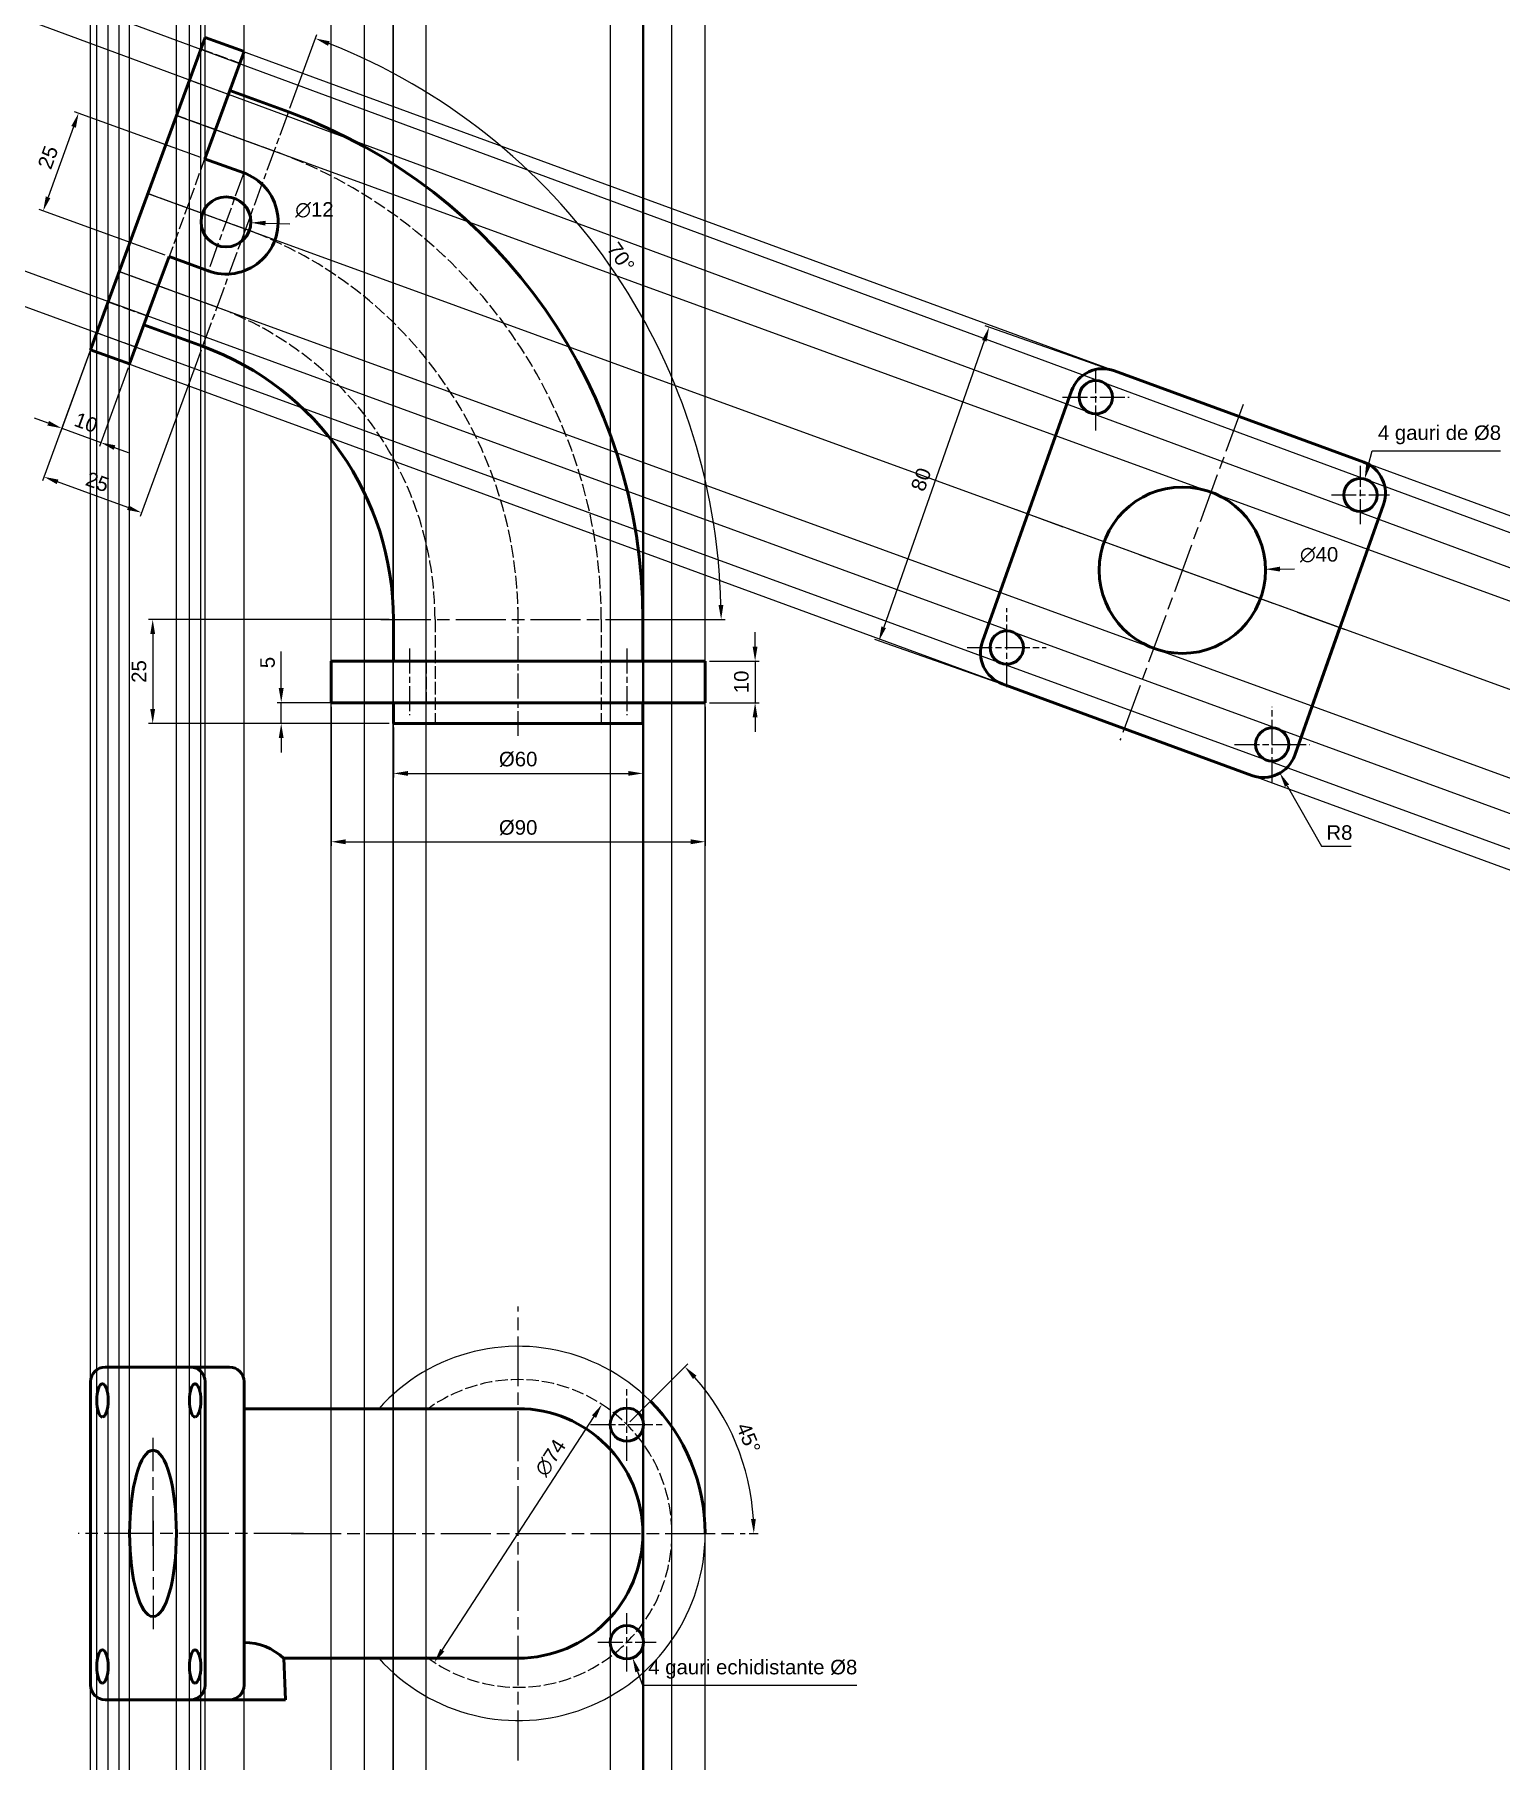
# Model space of a CAD drawing. Header units: millimetres. Extents: x 2642 to 2995, y 945 to 1361.
import ezdxf

# ---------------------------------------------------------------- set-up
doc = ezdxf.new("R2010")
doc.units = ezdxf.units.MM
for name, pattern in [('AM_ISO02W050', [7.5, 6, -1.5]), ('AM_ISO02W050x2', [3.75, 3, -0.75]), ('AM_ISO08W050', [18, 12, -1.5, 3, -1.5]), ('AM_ISO08W050x2', [9, 6, -0.75, 1.5, -0.75]), ('Amconstr', [9999, 9999, 0])]:
    doc.linetypes.add(name, pattern=pattern)
for name, color, linetype, lineweight in [('AM_0', 7, 'Continuous', 50), ('AM_3', 6, 'AM_ISO02W050', 25), ('AM_5', 3, 'Continuous', 25), ('AM_7', 4, 'AM_ISO08W050', 25), ('AM_CL', 1, 'Amconstr', 25)]:
    doc.layers.add(name, color=color, linetype=linetype, lineweight=lineweight)
doc.styles.get("Standard").update_dxf_attribs({"font": 'arial.ttf'})
doc.dimstyles.new('AM_ISO$0', dxfattribs={"dimtxt": 3.5, "dimasz": 3.5, "dimexe": 1, "dimexo": 1, "dimgap": 1.5, "dimtad": 1, "dimdsep": 46, "dimtxsty": 'Standard', "dimcen": 0, "dimclrd": 256, "dimclre": 256, "dimclrt": 2, "dimadec": 0, "dimazin": 2, "dimtp": 0.1, "dimtm": 0.1, "dimtfac": 0.71, "dimtdec": 3, "dimtmove": 0, "dimatfit": 3, "dimfxl": 1, "dimlwd": -1, "dimlwe": -1, "dimarcsym": 1})
doc.dimstyles.new('AM_ISO$2', dxfattribs={"dimtxt": 3.5, "dimasz": 3.5, "dimexe": 1, "dimexo": 1, "dimgap": 1.5, "dimtad": 1, "dimdsep": 46, "dimtxsty": 'Standard', "dimcen": 0, "dimclrd": 256, "dimclre": 256, "dimclrt": 2, "dimadec": 0, "dimazin": 2, "dimtp": 0.1, "dimtm": 0.1, "dimtfac": 0.71, "dimtdec": 3, "dimtmove": 0, "dimatfit": 3, "dimfxl": 1, "dimlwd": -1, "dimlwe": -1, "dimarcsym": 1})
doc.dimstyles.new('AM_ISO$3', dxfattribs={"dimtxt": 3.5, "dimasz": 3.5, "dimexe": 1, "dimexo": 1, "dimgap": 1.5, "dimtad": 1, "dimtoh": 1, "dimdsep": 46, "dimtxsty": 'Standard', "dimcen": 0, "dimclrd": 256, "dimclre": 256, "dimclrt": 2, "dimadec": 0, "dimazin": 2, "dimtp": 0.1, "dimtm": 0.1, "dimtfac": 0.71, "dimtdec": 3, "dimtofl": 0, "dimtmove": 0, "dimatfit": 0, "dimfxl": 1, "dimlwd": -1, "dimlwe": -1, "dimarcsym": 1})
doc.dimstyles.new('AM_ISO$4', dxfattribs={"dimtxt": 3.5, "dimasz": 3.5, "dimexe": 1, "dimexo": 1, "dimgap": 1.5, "dimtad": 1, "dimtoh": 1, "dimdsep": 46, "dimtxsty": 'Standard', "dimcen": 0, "dimclrd": 256, "dimclre": 256, "dimclrt": 2, "dimadec": 0, "dimazin": 2, "dimtp": 0.1, "dimtm": 0.1, "dimtfac": 0.71, "dimtdec": 3, "dimtofl": 0, "dimtmove": 0, "dimatfit": 0, "dimfxl": 1, "dimlwd": -1, "dimlwe": -1, "dimarcsym": 1})

# ---------------------------------------------------------------- blocks, each defined once
blk = doc.blocks.new('*D4')
at = {"layer": 'AM_5', "linetype": 'ByBlock', "transparency": 16777216}
for p, q in [((2943.69, 1179.87), (2951.97, 1165.3)), ((2951.97, 1165.3), (2959.13, 1165.3))]:
    blk.add_line(p, q, dxfattribs=at)
at = {"layer": 'AM_5', "transparency": 16777216}
blk.add_solid([(2944.2, 1180.16), (2943.19, 1179.58), (2941.96, 1182.91)], dxfattribs=at)
at = {"layer": 'Defpoints', "color": 0, "transparency": 16777216}
for p in [(2938.01, 1189.87), (2941.96, 1182.91)]:
    blk.add_point(p, dxfattribs=at)
at = {"layer": 'AM_5', "color": 2, "transparency": 16777216, "insert": (2956.3, 1168.59), "char_height": 3.5, "attachment_point": 5}
blk.add_mtext('R8', dxfattribs=at)
blk = doc.blocks.new('*D5')
at = {"layer": 'AM_5', "linetype": 'ByBlock', "transparency": 16777216}
for p, q in [((2870.87, 1286.86), (2846.66, 1218)), ((2908.9, 1277.2), (2871.09, 1290.5)), ((2882.37, 1201.73), (2844.55, 1215.03))]:
    blk.add_line(p, q, dxfattribs=at)
at = {"layer": 'AM_5', "transparency": 16777216}
for points in [[(2870.32, 1287.06), (2871.42, 1286.67), (2872.03, 1290.16)], [(2846.11, 1218.19), (2847.21, 1217.8), (2845.5, 1214.7)]]:
    blk.add_solid(points, dxfattribs=at)
at = {"layer": 'Defpoints', "color": 0, "transparency": 16777216}
for p in [(2909.85, 1276.87), (2845.5, 1214.7), (2883.31, 1201.4)]:
    blk.add_point(p, dxfattribs=at)
at = {"layer": 'AM_5', "color": 2, "transparency": 16777216, "insert": (2855.66, 1253.52), "char_height": 3.5, "attachment_point": 5, "rotation": 70.6269}
blk.add_mtext('80', dxfattribs=at)
blk = doc.blocks.new('*D6')
at = {"layer": 'AM_5', "linetype": 'ByBlock', "transparency": 16777216}
blk.add_line((2942, 1231.97), (2945.5, 1232.01), dxfattribs=at)
at = {"layer": 'AM_5', "transparency": 16777216}
blk.add_solid([(2941.99, 1232.56), (2942.01, 1231.39), (2938.5, 1231.93)], dxfattribs=at)
at = {"layer": 'Defpoints', "color": 0, "transparency": 16777216}
for p in [(2898.5, 1231.48), (2938.5, 1231.93)]:
    blk.add_point(p, dxfattribs=at)
at = {"layer": 'AM_5', "color": 2, "transparency": 16777216, "insert": (2951.4, 1235.4), "char_height": 3.5, "attachment_point": 5}
blk.add_mtext('∅40', dxfattribs=at)
blk = doc.blocks.new('*D7')
at = {"layer": 'AM_5', "linetype": 'ByBlock', "transparency": 16777216}
for p, q in [((2963.29, 1257.04), (2964.19, 1260.42)), ((2964.19, 1260.42), (2995.04, 1260.42))]:
    blk.add_line(p, q, dxfattribs=at)
at = {"layer": 'AM_5', "transparency": 16777216}
blk.add_solid([(2962.72, 1257.19), (2963.85, 1256.89), (2962.38, 1253.65)], dxfattribs=at)
at = {"layer": 'Defpoints', "color": 0, "transparency": 16777216}
for p in [(2962.38, 1253.65), (2960.32, 1245.92)]:
    blk.add_point(p, dxfattribs=at)
at = {"layer": 'AM_5', "color": 2, "transparency": 16777216, "insert": (2980.37, 1264.25), "char_height": 3.5, "attachment_point": 5}
blk.add_mtext('4 gauri de %%C8', dxfattribs=at)
blk = doc.blocks.new('*D9')
at = {"layer": 'AM_5', "linetype": 'ByBlock', "transparency": 16777216}
blk.add_line((2697.94, 1315.15), (2703.81, 1314.96), dxfattribs=at)
at = {"layer": 'AM_5', "transparency": 16777216}
blk.add_solid([(2697.96, 1315.73), (2697.93, 1314.57), (2694.45, 1315.27)], dxfattribs=at)
at = {"layer": 'Defpoints', "color": 0, "transparency": 16777216}
for p in [(2682.45, 1315.66), (2694.45, 1315.27)]:
    blk.add_point(p, dxfattribs=at)
at = {"layer": 'AM_5', "color": 2, "transparency": 16777216, "insert": (2709.71, 1318.34), "char_height": 3.5, "attachment_point": 5}
blk.add_mtext('∅12', dxfattribs=at)
blk = doc.blocks.new('*D10')
at = {"layer": 'AM_5', "linetype": 'ByBlock', "transparency": 16777216}
for p, q in [((2682.37, 1330.95), (2652.04, 1341.95)), ((2651.79, 1338.32), (2645.65, 1321.4)), ((2673.84, 1307.45), (2643.52, 1318.45))]:
    blk.add_line(p, q, dxfattribs=at)
at = {"layer": 'AM_5', "transparency": 16777216}
for points in [[(2651.24, 1338.52), (2652.34, 1338.12), (2652.98, 1341.61)], [(2645.1, 1321.6), (2646.2, 1321.2), (2644.46, 1318.11)]]:
    blk.add_solid(points, dxfattribs=at)
at = {"layer": 'Defpoints', "color": 0, "transparency": 16777216}
for p in [(2683.31, 1330.61), (2644.46, 1318.11), (2674.78, 1307.11)]:
    blk.add_point(p, dxfattribs=at)
at = {"layer": 'AM_5', "color": 2, "transparency": 16777216, "insert": (2645.63, 1330.98), "char_height": 3.5, "attachment_point": 5, "rotation": 70.0632}
blk.add_mtext('25', dxfattribs=at)
blk = doc.blocks.new('*D11')
at = {"layer": 'AM_5', "linetype": 'ByBlock', "transparency": 16777216}
for p, q in [((2655.53, 1283.79), (2648.61, 1264.9)), ((2664.92, 1280.35), (2658, 1261.46)), ((2645.67, 1267.04), (2642.38, 1268.24)), ((2648.95, 1265.84), (2658.34, 1262.4)), ((2661.63, 1261.19), (2664.92, 1259.99))]:
    blk.add_line(p, q, dxfattribs=at)
at = {"layer": 'AM_5', "transparency": 16777216}
for points in [[(2645.87, 1267.59), (2645.47, 1266.49), (2648.95, 1265.84)], [(2661.83, 1261.74), (2661.43, 1260.64), (2658.34, 1262.4)]]:
    blk.add_solid(points, dxfattribs=at)
at = {"layer": 'Defpoints', "color": 0, "transparency": 16777216}
for p in [(2655.87, 1284.73), (2665.26, 1281.29), (2658.34, 1262.4)]:
    blk.add_point(p, dxfattribs=at)
at = {"layer": 'AM_5', "color": 2, "transparency": 16777216, "insert": (2654.78, 1267.2), "char_height": 3.5, "attachment_point": 5, "rotation": 339.8781}
blk.add_mtext('10', dxfattribs=at)
blk = doc.blocks.new('*D12')
at = {"layer": 'AM_5', "linetype": 'ByBlock', "transparency": 16777216}
for p, q in [((2658.99, 1293.24), (2644.31, 1253.21)), ((2682.46, 1284.63), (2667.78, 1244.6)), ((2664.84, 1246.75), (2647.94, 1252.94))]:
    blk.add_line(p, q, dxfattribs=at)
at = {"layer": 'AM_5', "transparency": 16777216}
for points in [[(2648.14, 1253.49), (2647.74, 1252.4), (2644.66, 1254.15)], [(2665.04, 1247.29), (2664.64, 1246.2), (2668.13, 1245.54)]]:
    blk.add_solid(points, dxfattribs=at)
at = {"layer": 'Defpoints', "color": 0, "transparency": 16777216}
for p in [(2659.34, 1294.18), (2682.81, 1285.57), (2644.66, 1254.15)]:
    blk.add_point(p, dxfattribs=at)
at = {"layer": 'AM_5', "color": 2, "transparency": 16777216, "insert": (2657.52, 1252.93), "char_height": 3.5, "attachment_point": 5, "rotation": 339.8573}
blk.add_mtext('25', dxfattribs=at)
blk = doc.blocks.new('*D13')
at = {"layer": 'AM_5', "linetype": 'ByBlock', "transparency": 16777216}
for p, q in [((2703.79, 1342.84), (2710.27, 1360.53)), ((2789.73, 1219.84), (2808.56, 1219.84))]:
    blk.add_line(p, q, dxfattribs=at)
blk.add_arc((2658.73, 1219.84), 148.83, 1.3474, 68.5306, dxfattribs=at)
at = {"layer": 'AM_5', "transparency": 16777216}
for points in [[(2712.99, 1357.8), (2713.41, 1358.89), (2709.93, 1359.59)], [(2808.1, 1223.35), (2806.93, 1223.33), (2807.56, 1219.84)]]:
    blk.add_solid(points, dxfattribs=at)
at = {"layer": 'Defpoints', "color": 0, "transparency": 16777216}
for p in [(2703.45, 1341.9), (2795.43, 1278.69), (2658.73, 1219.84), (2788.73, 1219.84)]:
    blk.add_point(p, dxfattribs=at)
at = {"layer": 'AM_5', "color": 2, "transparency": 16777216, "insert": (2783.43, 1306.96), "char_height": 3.5, "attachment_point": 5, "rotation": 304.939}
blk.add_mtext('70°', dxfattribs=at)
blk = doc.blocks.new('*D14')
at = {"layer": 'AM_5', "linetype": 'ByBlock', "transparency": 16777216}
for p, q in [((2728.73, 1193.84), (2728.73, 1181.84)), ((2788.73, 1193.84), (2788.73, 1181.84)), ((2732.23, 1182.84), (2785.23, 1182.84))]:
    blk.add_line(p, q, dxfattribs=at)
at = {"layer": 'AM_5', "transparency": 16777216}
for points in [[(2732.23, 1183.42), (2732.23, 1182.26), (2728.73, 1182.84)], [(2785.23, 1183.42), (2785.23, 1182.26), (2788.73, 1182.84)]]:
    blk.add_solid(points, dxfattribs=at)
at = {"layer": 'Defpoints', "color": 0, "transparency": 16777216}
for p in [(2728.73, 1194.84), (2788.73, 1194.84), (2788.73, 1182.84)]:
    blk.add_point(p, dxfattribs=at)
at = {"layer": 'AM_5', "color": 2, "transparency": 16777216, "insert": (2758.73, 1186.22), "char_height": 3.5, "attachment_point": 5}
blk.add_mtext('%%C60', dxfattribs=at)
blk = doc.blocks.new('*D15')
at = {"layer": 'AM_5', "linetype": 'ByBlock', "transparency": 16777216}
for p, q in [((2713.73, 1198.84), (2713.73, 1165.4)), ((2803.73, 1198.84), (2803.73, 1165.4)), ((2717.23, 1166.4), (2800.23, 1166.4))]:
    blk.add_line(p, q, dxfattribs=at)
at = {"layer": 'AM_5', "transparency": 16777216}
for points in [[(2717.23, 1166.98), (2717.23, 1165.81), (2713.73, 1166.4)], [(2800.23, 1166.98), (2800.23, 1165.81), (2803.73, 1166.4)]]:
    blk.add_solid(points, dxfattribs=at)
at = {"layer": 'Defpoints', "color": 0, "transparency": 16777216}
for p in [(2713.73, 1199.84), (2803.73, 1199.84), (2803.73, 1166.4)]:
    blk.add_point(p, dxfattribs=at)
at = {"layer": 'AM_5', "color": 2, "transparency": 16777216, "insert": (2758.73, 1169.78), "char_height": 3.5, "attachment_point": 5}
blk.add_mtext('%%C90', dxfattribs=at)
blk = doc.blocks.new('*D16')
at = {"layer": 'AM_5', "linetype": 'ByBlock', "transparency": 16777216}
for p, q in [((2701.73, 1203.34), (2701.73, 1212.16)), ((2727.56, 1199.84), (2700.73, 1199.84)), ((2701.73, 1194.84), (2701.73, 1199.84)), ((2727.73, 1194.84), (2700.73, 1194.84)), ((2701.73, 1191.34), (2701.73, 1187.84))]:
    blk.add_line(p, q, dxfattribs=at)
at = {"layer": 'AM_5', "transparency": 16777216}
for points in [[(2701.14, 1203.34), (2702.31, 1203.34), (2701.73, 1199.84)], [(2701.14, 1191.34), (2702.31, 1191.34), (2701.73, 1194.84)]]:
    blk.add_solid(points, dxfattribs=at)
at = {"layer": 'Defpoints', "color": 0, "transparency": 16777216}
for p in [(2701.73, 1199.84), (2728.56, 1199.84), (2728.73, 1194.84)]:
    blk.add_point(p, dxfattribs=at)
at = {"layer": 'AM_5', "color": 2, "transparency": 16777216, "insert": (2698.45, 1209.5), "char_height": 3.5, "attachment_point": 5, "rotation": 90}
blk.add_mtext('5', dxfattribs=at)
blk = doc.blocks.new('*D17')
at = {"layer": 'AM_5', "linetype": 'ByBlock', "transparency": 16777216}
for p, q in [((2815.73, 1213.34), (2815.73, 1216.84)), ((2804.73, 1209.84), (2816.73, 1209.84)), ((2815.73, 1209.84), (2815.73, 1199.84)), ((2804.73, 1199.84), (2816.73, 1199.84)), ((2815.73, 1196.34), (2815.73, 1192.84))]:
    blk.add_line(p, q, dxfattribs=at)
at = {"layer": 'AM_5', "transparency": 16777216}
for points in [[(2815.14, 1213.34), (2816.31, 1213.34), (2815.73, 1209.84)], [(2815.14, 1196.34), (2816.31, 1196.34), (2815.73, 1199.84)]]:
    blk.add_solid(points, dxfattribs=at)
at = {"layer": 'Defpoints', "color": 0, "transparency": 16777216}
for p in [(2803.73, 1209.84), (2803.73, 1199.84), (2815.73, 1199.84)]:
    blk.add_point(p, dxfattribs=at)
at = {"layer": 'AM_5', "color": 2, "transparency": 16777216, "insert": (2812.44, 1204.84), "char_height": 3.5, "attachment_point": 5, "rotation": 90}
blk.add_mtext('10', dxfattribs=at)
blk = doc.blocks.new('*D18')
at = {"layer": 'AM_5', "linetype": 'ByBlock', "transparency": 16777216}
for p, q in [((2727.73, 1219.84), (2669.81, 1219.84)), ((2670.81, 1216.34), (2670.81, 1198.34)), ((2727.73, 1194.84), (2669.81, 1194.84))]:
    blk.add_line(p, q, dxfattribs=at)
at = {"layer": 'AM_5', "transparency": 16777216}
for points in [[(2670.22, 1216.34), (2671.39, 1216.34), (2670.81, 1219.84)], [(2670.22, 1198.34), (2671.39, 1198.34), (2670.81, 1194.84)]]:
    blk.add_solid(points, dxfattribs=at)
at = {"layer": 'Defpoints', "color": 0, "transparency": 16777216}
for p in [(2728.73, 1219.84), (2670.81, 1194.84), (2728.73, 1194.84)]:
    blk.add_point(p, dxfattribs=at)
at = {"layer": 'AM_5', "color": 2, "transparency": 16777216, "insert": (2667.52, 1207.34), "char_height": 3.5, "attachment_point": 5, "rotation": 90}
blk.add_mtext('25', dxfattribs=at)
blk = doc.blocks.new('*D19')
at = {"layer": 'AM_5', "linetype": 'ByBlock', "transparency": 16777216}
blk.add_line((2740.47, 971.97), (2776.98, 1028.15), dxfattribs=at)
at = {"layer": 'AM_5', "transparency": 16777216}
for points in [[(2776.49, 1028.47), (2777.47, 1027.84), (2778.89, 1031.09)], [(2739.98, 972.29), (2740.96, 971.66), (2738.57, 969.04)]]:
    blk.add_solid(points, dxfattribs=at)
at = {"layer": 'Defpoints', "color": 0, "transparency": 16777216}
for p in [(2778.89, 1031.09), (2738.57, 969.04)]:
    blk.add_point(p, dxfattribs=at)
at = {"layer": 'AM_5', "color": 2, "transparency": 16777216, "insert": (2766.51, 1018.26), "char_height": 3.5, "attachment_point": 5, "rotation": 56.9836}
blk.add_mtext('∅74', dxfattribs=at)
blk = doc.blocks.new('*D20')
at = {"layer": 'AM_5', "linetype": 'ByBlock', "transparency": 16777216}
for p, q in [((2785.6, 1026.93), (2799.53, 1040.87)), ((2814.33, 1000.06), (2816.43, 1000.06))]:
    blk.add_line(p, q, dxfattribs=at)
blk.add_arc((2758.73, 1000.06), 56.7, 3.5372, 41.4628, dxfattribs=at)
at = {"layer": 'AM_5', "transparency": 16777216}
for points in [[(2800.79, 1037.21), (2801.64, 1038.01), (2798.82, 1040.16)], [(2815.9, 1003.58), (2814.74, 1003.54), (2815.43, 1000.06)]]:
    blk.add_solid(points, dxfattribs=at)
at = {"layer": 'Defpoints', "color": 0, "transparency": 16777216}
for p in [(2784.89, 1026.23), (2813.5, 1014.74), (2704.13, 1000.06), (2758.73, 1000.06), (2813.33, 1000.06)]:
    blk.add_point(p, dxfattribs=at)
at = {"layer": 'AM_5', "color": 2, "transparency": 16777216, "insert": (2814.14, 1023.02), "char_height": 3.5, "attachment_point": 5, "rotation": 292.5}
blk.add_mtext('45°', dxfattribs=at)
blk = doc.blocks.new('*D21')
at = {"layer": 'AM_5', "linetype": 'ByBlock', "transparency": 16777216}
for p, q in [((2787.46, 966.86), (2788.67, 963.57)), ((2788.67, 963.57), (2840.17, 963.57))]:
    blk.add_line(p, q, dxfattribs=at)
at = {"layer": 'AM_5', "transparency": 16777216}
blk.add_solid([(2788.01, 967.06), (2786.92, 966.66), (2786.26, 970.14)], dxfattribs=at)
at = {"layer": 'Defpoints', "color": 0, "transparency": 16777216}
for p in [(2783.52, 977.66), (2786.26, 970.14)]:
    blk.add_point(p, dxfattribs=at)
at = {"layer": 'AM_5', "color": 2, "transparency": 16777216, "insert": (2815.17, 967.4), "char_height": 3.5, "attachment_point": 5}
blk.add_mtext('4 gauri echidistante %%C8', dxfattribs=at)

msp = doc.modelspace()

# ---------------------------------------------------------------- linework, layer by layer
msp.add_arc((2758.726, 1000.064), 45, 221.81031, 138.18969)
at = {"layer": 'AM_0'}
for p, q in [((2683.396, 1359.844), (2655.875, 1284.727)), ((2692.793, 1356.424), (2683.396, 1359.844)), ((2692.793, 1356.424), (2683.333, 1330.603)), ((2689.353, 1347.034), (2692.793, 1356.424)), ((2689.353, 1347.034), (2683.333, 1330.603)), ((2703.448, 1341.904), (2689.353, 1347.034)), ((2683.308, 1330.612), (2692.729, 1327.259)), ((2674.783, 1307.11), (2672.152, 1300.086)), ((2674.783, 1307.11), (2684.17, 1303.663)), ((2672.152, 1300.086), (2665.272, 1281.307)), ((2672.152, 1300.086), (2668.712, 1290.697)), ((2682.807, 1285.566), (2668.712, 1290.697)), ((2665.272, 1281.307), (2655.875, 1284.727)), ((2962.128, 1257.706), (2902.157, 1279.687)), ((2891.868, 1274.859), (2870.397, 1214.569)), ((2892.055, 1275.385), (2892.073, 1275.378)), ((2945.552, 1187.196), (2966.916, 1247.524)), ((2728.726, 1209.839), (2728.726, 1219.839)), ((2788.726, 1209.839), (2788.726, 1219.839)), ((2956.426, 1217.902), (2945.744, 1187.738)), ((2803.726, 1209.839), (2713.726, 1209.839)), ((2713.726, 1209.839), (2713.726, 1199.839)), ((2803.726, 1199.839), (2803.726, 1209.839)), ((2875.181, 1204.374), (2935.258, 1182.355)), ((2713.726, 1199.839), (2803.726, 1199.839)), ((2728.726, 1199.839), (2728.726, 1194.839)), ((2788.726, 1194.839), (2788.726, 1199.839)), ((2728.726, 1194.839), (2788.726, 1194.839)), ((2683.396, 1040.064), (2659.375, 1040.064)), ((2689.293, 1040.064), (2683.396, 1040.064)), ((2655.875, 1036.564), (2655.875, 963.564)), ((2683.396, 1036.564), (2683.396, 963.564)), ((2692.793, 1000.064), (2692.793, 1036.564)), ((2692.793, 1030.064), (2692.793, 1036.564)), ((2692.793, 1036.564), (2692.793, 1034.013)), ((2655.875, 1000.064), (2655.875, 1032.064)), ((2758.726, 1030.064), (2692.793, 1030.064)), ((2655.875, 1000.064), (2655.875, 968.064)), ((2692.793, 1000.064), (2692.793, 963.564)), ((2758.726, 970.064), (2702.27, 970.064)), ((2702.793, 960.064), (2702.362, 970.064)), ((2659.375, 960.064), (2683.396, 960.064)), ((2683.396, 960.064), (2692.793, 960.064)), ((2692.793, 960.064), (2702.793, 960.064))]:
    msp.add_line(p, q, dxfattribs=at)
for centre, radius in [((2688.45, 1315.461), 6), ((2897.683, 1273.304), 4), ((2961.352, 1249.789), 4), ((2918.5, 1231.706), 20), ((2876.266, 1213.098), 4), ((2940.107, 1189.793), 4), ((2784.889, 1026.227), 4), ((2784.889, 973.901), 4)]:
    msp.add_circle(centre, radius, dxfattribs=at)
for centre, radius, start, end in [((2658.726, 1219.839), 130, 0, 69.87805), ((2688.45, 1315.461), 12.55, 249.6068, 70.75656), ((2658.726, 1219.839), 70, 0, 69.87805), ((2899.404, 1272.175), 8, 69.87074, 160.39827), ((2959.375, 1250.194), 8, 340.49902, 69.87074), ((2877.934, 1211.885), 8, 160.39827, 249.87175), ((2938.011, 1189.866), 8, 249.87175, 340.49902), ((2659.375, 1036.564), 3.5, 90, 180), ((2679.896, 1036.564), 3.5, 0, 90), ((2689.293, 1036.564), 3.5, 0, 90), ((2758.726, 1000.064), 30, 270, 90), ((2758.726, 1000.064), 45, 0, 45), ((2692.793, 960.064), 13.777, 45.98789, 90), ((2692.793, 960.064), 13.777, 139.06691, 139.33276), ((2659.375, 963.564), 3.5, 180, 270), ((2679.896, 963.564), 3.5, 270, 0), ((2689.293, 963.564), 3.5, 270, 0)]:
    msp.add_arc(centre, radius, start, end, dxfattribs=at)
for centre, major_axis, ratio in [((2658.727, 1032.064), (0, -4), 0.3440196), ((2681.009, 1032.064), (0, -4), 0.3440205), ((2670.894, 1000.064), (0, -20), 0.2811059), ((2658.727, 968.064), (0, -4), 0.3440196), ((2681.009, 968.064), (0, -4), 0.3440205)]:
    msp.add_ellipse(centre, major_axis=major_axis, ratio=ratio, dxfattribs=at)
at = {"layer": 'AM_3', "linetype": 'AM_ISO02W050x2'}
for p, q in [((2682.385, 1357.084), (2691.766, 1353.619)), ((2689.014, 1346.108), (2679.633, 1349.572)), ((2700.008, 1332.514), (2676.516, 1341.065)), ((2683.308, 1330.612), (2674.783, 1307.11)), ((2686.248, 1294.956), (2662.755, 1303.506)), ((2660.103, 1296.268), (2669.497, 1292.839)), ((2666.745, 1285.327), (2657.351, 1288.756)), ((2738.726, 1219.839), (2738.726, 1194.839)), ((2778.726, 1219.839), (2778.726, 1194.839)), ((2728.563, 1209.839), (2728.563, 1199.839)), ((2736.563, 1209.839), (2736.563, 1199.839)), ((2780.889, 1209.839), (2780.889, 1199.839)), ((2788.889, 1209.839), (2788.889, 1199.839))]:
    msp.add_line(p, q, dxfattribs=at)
for centre, radius, start, end in [((2658.726, 1219.839), 120, 0, 69.87805), ((2658.726, 1219.839), 80, 0, 69.87805), ((2758.726, 1000.064), 37, 233.20178, 126.79822), ((2758.726, 1000.064), 37, 215.39138, 215.82477)]:
    msp.add_arc(centre, radius, start, end, dxfattribs=at)
at = {"layer": 'AM_7', "linetype": 'AM_ISO08W050x2'}
for p, q in [((2703.448, 1341.904), (2682.807, 1285.566)), ((2692.729, 1327.259), (2684.17, 1303.663)), ((2897.683, 1265.289), (2897.683, 1281.32)), ((2889.667, 1273.304), (2905.699, 1273.304)), ((2961.352, 1242.789), (2961.352, 1256.789)), ((2954.352, 1249.789), (2968.352, 1249.789)), ((2758.726, 1209.839), (2758.726, 1222.839)), ((2876.266, 1203.612), (2876.266, 1222.584)), ((2732.563, 1212.839), (2732.563, 1196.839)), ((2758.726, 1191.839), (2758.726, 1212.839)), ((2784.889, 1212.839), (2784.889, 1196.839)), ((2866.78, 1213.098), (2885.752, 1213.098)), ((2940.107, 1180.76), (2940.107, 1198.826)), ((2931.074, 1189.793), (2949.14, 1189.793)), ((2784.889, 1017.493), (2784.889, 1034.962)), ((2776.154, 1026.227), (2793.624, 1026.227)), ((2784.889, 966.901), (2784.889, 980.901)), ((2777.889, 973.901), (2791.889, 973.901))]:
    msp.add_line(p, q, dxfattribs=at)
at = {"layer": 'AM_7', "linetype": 'AM_ISO02W050x2'}
msp.add_line((2693.128, 1313.735), (2669.636, 1322.286), dxfattribs=at)
at = {"layer": 'AM_7'}
for p, q in [((2933.1, 1271.541), (2903.506, 1190.797)), ((2878.5, 1246.265), (2959.245, 1216.876)), ((2725.726, 1219.839), (2791.726, 1219.839)), ((2758.726, 945.463), (2758.726, 1054.665)), ((2670.894, 997.064), (2670.894, 1023.064)), ((2670.894, 1003.064), (2670.894, 977.064)), ((2707.125, 1000.064), (2652.875, 1000.064)), ((2704.125, 1000.064), (2813.327, 1000.064))]:
    msp.add_line(p, q, dxfattribs=at)
at = {"layer": 'AM_7', "linetype": 'AM_ISO02W050x2'}
msp.add_arc((2658.726, 1219.839), 100, 0, 69.87805, dxfattribs=at)
at = {"layer": 'AM_CL'}
for p, direction in [((2959.967, 1246.037), (-0.9380671, 0.3464536)), ((2655.875, 1284.727), (0, 1)), ((2657.351, 1288.756), (0, 1)), ((2660.103, 1296.268), (0, 1)), ((2662.755, 1303.506), (0, 1)), ((2665.272, 1281.307), (0, 1)), ((2899.069, 1277.057), (0.9380671, -0.3464536)), ((2676.516, 1341.065), (0, 1)), ((2679.633, 1349.572), (0, 1)), ((2682.385, 1357.084), (0, 1)), ((2683.396, 1359.844), (0, 1)), ((2692.793, 1356.424), (0, 1)), ((2713.726, 1000.064), (0, 1)), ((2721.726, 1000.064), (0, 1)), ((2728.563, 1026.227), (0, -1)), ((2728.726, 1000.064), (0, 1)), ((2736.563, 973.901), (0, 1)), ((2780.889, 1026.227), (0, -1)), ((2788.726, 1000.064), (0, 1)), ((2788.889, 1026.227), (0, -1)), ((2795.726, 1000.064), (0, 1)), ((2803.726, 1000.064), (0, 1)), ((2941.479, 1193.55), (-0.9393647, 0.3429197)), ((2874.895, 1209.341), (0.9393647, -0.3429197))]:
    msp.add_xline(p, direction, dxfattribs=at)
for p, direction in [((2683.396, 1359.844), (0.9389626, -0.3440194)), ((2676.516, 1341.065), (0.9396926, -0.3420201)), ((2669.636, 1322.286), (0.9396926, -0.3420201)), ((2662.755, 1303.506), (0.9396926, -0.3420201)), ((2655.875, 1284.727), (0.9389626, -0.3440194))]:
    msp.add_ray(p, direction, dxfattribs=at)

# ---------------------------------------------------------------- dimensions: what is measured, and where the dimension line sits
at = {"layer": 'AM_5'}
dim = msp.add_angular_dim_3p(base=(2795.428, 1278.691), center=(2658.726, 1219.839), p1=(2788.726, 1219.839), p2=(2703.448, 1341.904), dimstyle='AM_ISO$2', override={"dimpost": ''}, dxfattribs=at)
dim.commit()
dim.dimension.update_dxf_attribs({"geometry": '*D13', "text_midpoint": (2783.428, 1306.958)})
for p1, p2, distance, picture, middle in [((2683.308, 1330.612), (2674.783, 1307.11), -32.258, '*D10', (2645.63, 1330.981)), ((2682.807, 1285.566), (2659.336, 1294.175), 42.633, '*D12', (2657.523, 1252.932)), ((2909.846, 1276.869), (2883.309, 1201.399), -40.082, '*D5', (2855.664, 1253.52)), ((2655.875, 1284.727), (2665.264, 1281.287), -20.119, '*D11', (2654.779, 1267.202))]:
    dim = msp.add_aligned_dim(p1=p1, p2=p2, distance=distance, dimstyle='AM_ISO$0', override={"dimpost": ''}, dxfattribs=at)
    dim.commit()
    dim.dimension.update_dxf_attribs({"geometry": picture, "text_midpoint": middle})
for p1, p2, override, picture, middle in [((2682.453, 1315.656), (2694.446, 1315.265), {"dimpost": ''}, '*D9', (2709.706, 1314.96)), ((2960.32, 1245.925), (2962.384, 1253.654), {"dimpost": '4 gauri de %%C<>'}, '*D7', (2980.366, 1260.417)), ((2898.501, 1231.479), (2938.499, 1231.934), {"dimpost": ''}, '*D6', (2951.403, 1232.014)), ((2738.565, 969.039), (2778.887, 1031.089), {"dimpost": ''}, '*D19', (2769.349, 1016.413)), ((2783.516, 977.658), (2786.262, 970.145), {"dimpost": '4 gauri echidistante %%C<>'}, '*D21', (2815.17, 963.57))]:
    dim = msp.add_diameter_dim_2p(p1=p1, p2=p2, dimstyle='AM_ISO$3', override=override, dxfattribs=at)
    dim.commit()
    dim.dimension.update_dxf_attribs({"geometry": picture, "text_midpoint": middle, "dimtype": 163})
for base, p1, p2, angle, override, picture, middle in [((2670.807, 1194.839), (2728.726, 1219.839), (2728.726, 1194.839), 90, {"dimpost": ''}, '*D18', (2667.52, 1207.339)), ((2815.726, 1199.839), (2803.726, 1209.839), (2803.726, 1199.839), 90, {"dimpost": ''}, '*D17', (2812.439, 1204.839)), ((2701.726, 1199.839), (2728.726, 1194.839), (2728.563, 1199.839), 90, {"dimpost": ''}, '*D16', (2698.446, 1209.499)), ((2803.726, 1166.397), (2713.726, 1199.839), (2803.726, 1199.839), 0, {"dimpost": '%%C<>'}, '*D15', (2758.726, 1169.782)), ((2788.726, 1182.839), (2728.726, 1194.839), (2788.726, 1194.839), 0, {"dimpost": '%%C<>'}, '*D14', (2758.726, 1186.224))]:
    dim = msp.add_linear_dim(base=base, p1=p1, p2=p2, angle=angle, dimstyle='AM_ISO$0', override=override, dxfattribs=at)
    dim.commit()
    dim.dimension.update_dxf_attribs({"geometry": picture, "text_midpoint": middle})
dim = msp.add_radius_dim(center=(2938.011, 1189.866), mpoint=(2941.965, 1182.912), dimstyle='AM_ISO$4', override={"dimpost": ''}, dxfattribs=at)
dim.commit()
dim.dimension.update_dxf_attribs({"geometry": '*D4', "text_midpoint": (2956.3, 1165.304), "dimtype": 164})
dim = msp.add_angular_dim_2l(base=(2813.495, 1014.74), line1=((2704.125, 1000.064), (2813.327, 1000.064)), line2=((2784.889, 1026.227), (2758.726, 1000.064)), dimstyle='AM_ISO$2', override={"dimpost": ''}, dxfattribs=at)
dim.commit()
dim.dimension.update_dxf_attribs({"geometry": '*D20', "text_midpoint": (2814.141, 1023.018)})

doc.saveas('drawing.dxf')
